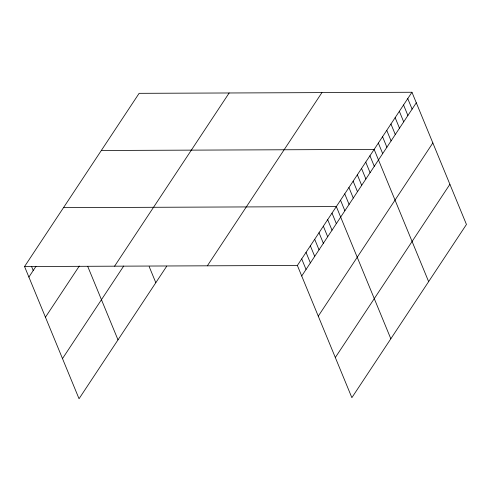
<?xml version="1.0" encoding="UTF-8"?>
<svg xmlns="http://www.w3.org/2000/svg" width="491" height="491" viewBox="0 0 491 491"><rect width="100%" height="100%" fill="white"/><g stroke="black" fill="none" stroke-linecap="round" stroke-linejoin="round"><path stroke-width="0.74" d="M166.737 266.177L79.045 398.741L24.55 266.533L139.131 93.327L411.955 92.259L466.45 224.467L351.869 397.673L297.374 265.465L411.955 92.259M28.889 277.065L35.972 266.355M45.442 317.217L79.284 266.061M114.581 266.183L229.162 92.971M62.492 358.59L123.714 266.036M207.343 265.821L321.924 92.609M301.72 275.997L416.3 102.785M318.266 316.149L432.847 142.942M335.316 357.522L449.897 184.309M101.318 150.485L374.148 149.417L428.637 281.625M63.505 207.644L336.335 206.576L390.83 338.784M24.55 266.533L297.374 265.465M407.757 98.605L412.096 109.137M403.553 104.957L407.892 115.489M399.355 111.31L403.694 121.842M395.151 117.662L399.49 128.188M390.953 124.008L395.292 134.54M386.748 130.361L391.088 140.892M382.55 136.713L386.89 147.245M378.346 143.065L382.685 153.597M369.944 155.764L374.283 166.296M365.746 162.116L370.085 172.648M361.542 168.468L365.881 179M357.344 174.821L361.683 185.352M353.139 181.173L357.479 191.699M348.935 187.519L353.281 198.051M344.737 193.871L349.076 204.403M340.533 200.224L344.878 210.756M332.008 213.119L336.347 223.65M327.675 219.661L332.014 230.193M323.348 226.204L327.687 236.736M319.021 232.752L323.36 243.278M314.694 239.295L319.033 249.821M310.361 245.838L314.7 256.37M306.034 252.38L310.373 262.912M301.707 258.923L306.046 269.455M149.19 266.631L155.813 282.693M87.809 266.601L118 339.852M31.485 266.312L33.216 270.523"/></g></svg>
